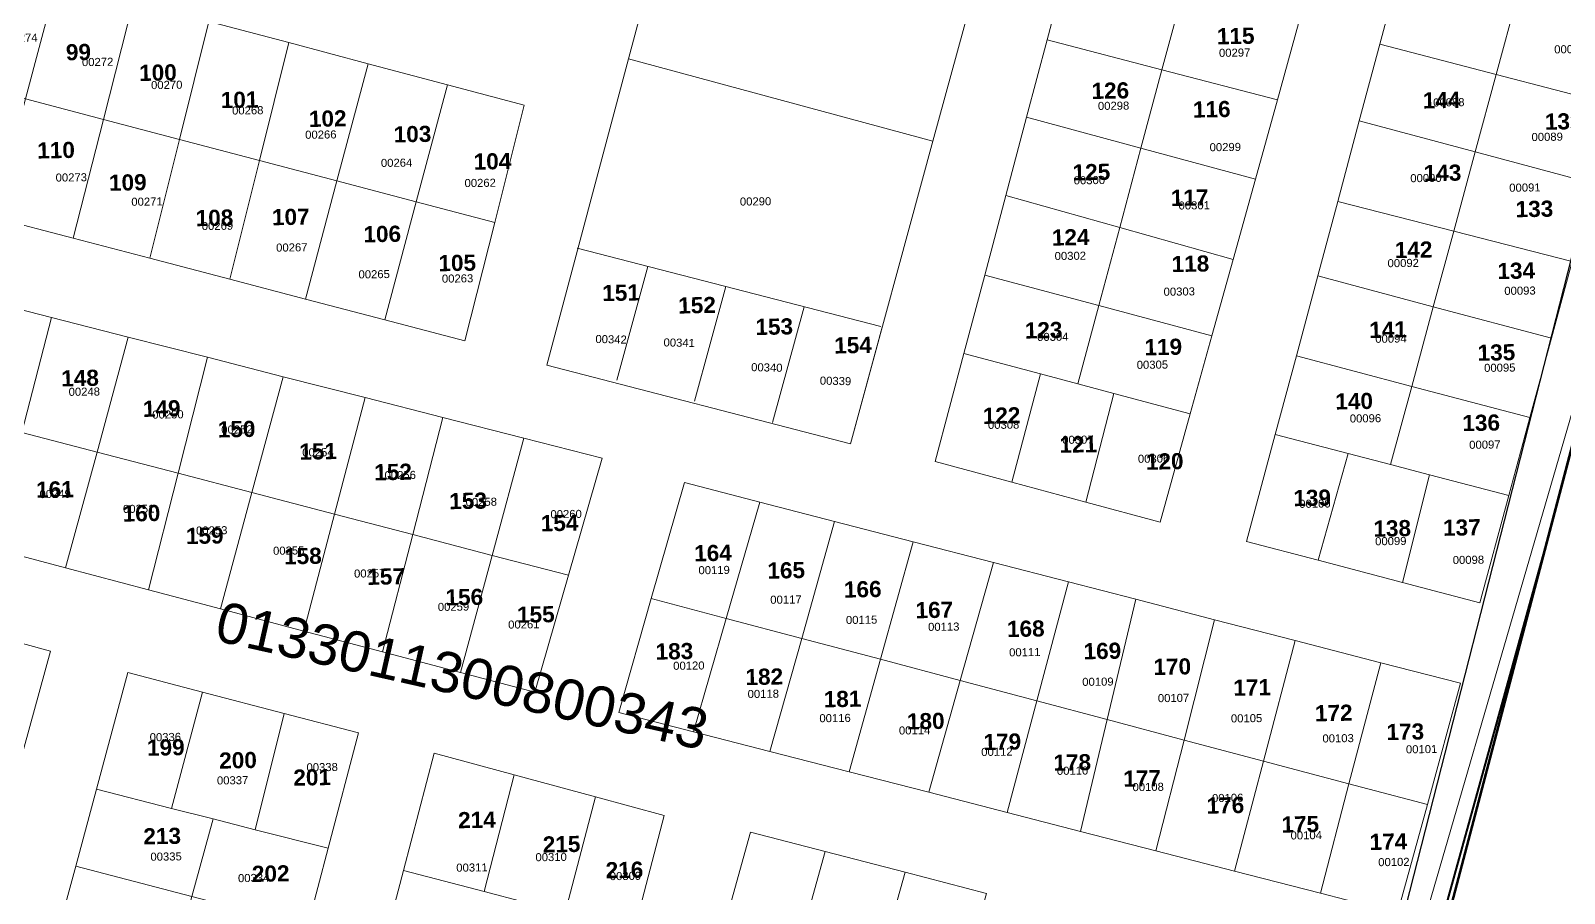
# Model space of a CAD drawing. Header units: metres. Extents: x 251686 to 255059, y 1627526 to 1631912.
# Drawn here: x 254332.1 to 254522, y 1630966.2 to 1631073.2 of the extents above; entities that cross this region are included whole.
import ezdxf
from ezdxf.enums import TextEntityAlignment as Align

# ---------------------------------------------------------------- set-up
doc = ezdxf.new("R2010")
doc.units = ezdxf.units.M
doc.header["$MEASUREMENT"] = 0
for name, color, linetype in [('A_revoir_niveau_0', 7, 'Continuous'), ('limites_parcelles', 7, 'Continuous'), ('limites_sections', 7, 'Continuous'), ('numero_lot', 7, 'Continuous'), ('numero_parcelle', 7, 'Continuous')]:
    doc.layers.add(name, color=color, linetype=linetype)
for name, color, linetype, lineweight in [('ASSIETTE IMMAT', 7, 'Continuous', 0), ('limites_communes_2025', 7, 'Continuous', 0), ('Parcelles_Ruf', 7, 'Continuous', 0), ('Régularisation', 1, 'Continuous', 40)]:
    doc.layers.add(name, color=color, linetype=linetype, lineweight=lineweight)
doc.styles.get("Standard").update_dxf_attribs({"font": 'txt.shx'})
doc.styles.add('Style-Arial', font='arial.ttf')
doc.styles.add('style1', font='')
doc.styles.get('style1').set_extended_font_data('Times New Roman', bold=True)

# ---------------------------------------------------------------- blocks, each defined once
blk = doc.blocks.new('*U76')
at = {"layer": 'Parcelles_Ruf', "color": 7, "lineweight": 0}
for p, q in [((-0.609426, -0.387003), (0.351281, -0.612692)), ((-0.385761, -0.439546), (-0.475327, -0.799694)), ((-0.138472, -0.497639), (-0.228835, -0.860994)), ((0.108818, -0.555733), (0.017657, -0.922295)), ((0.356107, -0.613826), (0.264149, -0.983595)), ((-0.696559, -0.757906), (0.264149, -0.983595))]:
    blk.add_line(p, q, dxfattribs=at)
for points in [[(-0.461289, 0.212286), (-0.274224, 0.98357), (0.696517, 0.754419), (0.50261, -0.024729)], [(-0.696559, -0.757906), (-0.461289, 0.212286), (0.50261, -0.024729), (0.264149, -0.983595)]]:
    blk.add_3dface(points, dxfattribs=at)
at = {"layer": 'Parcelles_Ruf', "color": 7, "linetype": 'Continuous', "lineweight": 0}
for points in [[(0.50261, -0.024729), (0.696517, 0.754419), (-0.274224, 0.98357), (-0.461289, 0.212286)], [(0.264149, -0.983595), (0.50261, -0.024729), (-0.461289, 0.212286), (-0.696559, -0.757906)]]:
    blk.add_3dface(points, dxfattribs=at)

msp = doc.modelspace()

# ---------------------------------------------------------------- linework, layer by layer
at = {"layer": 'A_revoir_niveau_0', "color": 7, "linetype": 'Continuous', "lineweight": 0}
msp.add_line((254462.263042, 1630816.771937, 8.475197), (254517.353513, 1631006.413187, 8.475197), dxfattribs=at)
at = {"layer": 'A_revoir_niveau_0', "color": 7, "linetype": 'Continuous', "lineweight": 0, "elevation": 8.475197, "flags": 128}
msp.add_lwpolyline([(254517.353513, 1631006.413187), (254562.210138, 1631160.72399), (254565.138575, 1631170.320343), (254567.21523, 1631176.051792), (254568.358746, 1631179.028436), (254569.168339, 1631180.960728)], dxfattribs=at)
at = {"layer": 'ASSIETTE IMMAT', "color": 2, "linetype": 'Continuous', "lineweight": 30, "elevation": 0.000046, "flags": 128}
msp.add_lwpolyline([(254366.427243, 1631239.592172), (254359.153785, 1631208.871808), (254551.855096, 1631158.380715), (254480.327428, 1630878.128729), (254484.967352, 1630876.888311), (254484.967352, 1630876.888311), (254483.023, 1630869.4867), (254395.3871, 1630569.1026)], dxfattribs=at)
at = {"layer": 'limites_communes_2025', "color": 3, "lineweight": 80, "flags": 128}
for points in [[(252710.2872, 1631107.3833), (252982.4701, 1631682.9759), (252993.7572, 1631687.3199), (253010.694, 1631729.9757), (253066.3854, 1631842.8952), (253066.3854, 1631842.8952), (253098.7298, 1631912.4498), (253659.0228, 1631648.0069), (253757.0504, 1631605.0124), (254274.3391, 1631378.1314), (254622, 1631294), (254624.2075, 1631293.4301), (254621.5327, 1631279.8563), (254569.5419, 1631182.2248), (254530.2512, 1631049.2714), (254527.2805, 1631037.9628), (254483.023, 1630869.4867), (254395.3871, 1630569.1026), (254353.2541, 1630409.5098), (254309.9852, 1630253.9323), (254287.3632, 1630130.504)], [(254483.023, 1630869.4867), (254527.2805, 1631037.9628), (254530.2512, 1631049.2714)]]:
    msp.add_lwpolyline(points, dxfattribs=at)
at = {"layer": 'limites_parcelles', "color": 7, "lineweight": 0, "flags": 128}
for points in [[(254461.774504, 1631029.395646), (254457.149692, 1631030.627847), (254447.679381, 1631033.14949), (254450.257768, 1631042.880477), (254464.373259, 1631039.096891), (254461.774504, 1631029.395646)], [(254478.388403, 1631035.34205), (254475.709172, 1631025.679797), (254466.258855, 1631028.20169), (254461.774504, 1631029.395646), (254464.373259, 1631039.096891), (254478.388403, 1631035.34205)], [(254486.23994, 1631023.111379), (254488.857942, 1631032.872857), (254503.143386, 1631029.091388), (254500.534633, 1631019.390019), (254495.288247, 1631020.754456), (254486.23994, 1631023.111379)], [(254461.774504, 1631029.395646), (254466.258855, 1631028.20169), (254462.757339, 1631014.71964), (254453.607563, 1631017.195285), (254457.149692, 1631030.627847), (254461.774504, 1631029.395646)], [(254503.143386, 1631029.091388), (254517.789853, 1631025.224431), (254515.190475, 1631015.573173), (254505.349642, 1631018.140192), (254500.534633, 1631019.390019), (254503.143386, 1631029.091388)], [(254495.288247, 1631020.754456), (254500.534633, 1631019.390019), (254505.349642, 1631018.140192), (254502.016584, 1631004.780228), (254491.573548, 1631007.529718), (254495.288247, 1631020.754456)], [(254363.495412, 1630988.545344), (254359.895514, 1630974.132178), (254354.669372, 1630975.476869), (254349.5437, 1630976.782817), (254353.383532, 1630991.198973), (254363.495412, 1630988.545344)], [(254402.029592, 1630978.216938), (254398.268991, 1630963.861763), (254393.263411, 1630965.159209), (254388.257706, 1630966.466652), (254391.986696, 1630980.951419), (254402.029592, 1630978.216938)], [(254352.039628, 1630965.855229), (254337.65446, 1630969.615456), (254340.21522, 1630979.156246), (254349.5437, 1630976.782817), (254354.669372, 1630975.476869), (254352.039628, 1630965.855229)], [(254359.895514, 1630974.132178), (254368.932952, 1630971.845111), (254366.37456, 1630962.114373), (254352.039628, 1630965.855229), (254354.669372, 1630975.476869), (254359.895514, 1630974.132178)], [(254388.257706, 1630966.466652), (254393.263411, 1630965.159209), (254390.740023, 1630955.82886), (254375.822508, 1630959.782428), (254378.246422, 1630969.071542), (254388.257706, 1630966.466652)]]:
    msp.add_lwpolyline(points, close=True, dxfattribs=at)
at = {"layer": 'limites_parcelles', "color": 7, "lineweight": 0}
for points in [[(254406.118961, 1631069.67706), (254414.161697, 1631099.863738), (254452.160291, 1631089.988602), (254443.841369, 1631059.498517)], [(254335.306868, 1631079.343166), (254331.419667, 1631064.716444), (254322.039955, 1631067.189223), (254325.987139, 1631081.816692)], [(254474.778153, 1631077.911991), (254472.208019, 1631068.32109), (254457.983555, 1631072.023328), (254460.542197, 1631081.734071)], [(254344.82729, 1631076.812148), (254341.090297, 1631062.167301), (254331.419667, 1631064.716444), (254335.306868, 1631079.343166)], [(254516.210259, 1631077.348552), (254513.610133, 1631067.757278), (254499.204971, 1631071.517256), (254501.765108, 1631081.108032)], [(254489.124578, 1631074.051292), (254486.502837, 1631064.589733), (254472.208019, 1631068.32109), (254474.778153, 1631077.911991)], [(254350.500126, 1631059.684899), (254341.090297, 1631062.167301), (254344.82729, 1631076.812148), (254354.157141, 1631074.328749)], [(254516.210259, 1631077.348552), (254530.826111, 1631073.531207), (254528.236107, 1631063.93006), (254513.610133, 1631067.757278)], [(254360.421434, 1631057.078888), (254350.500126, 1631059.684899), (254354.157141, 1631074.328749), (254364.068701, 1631071.702619)], [(254373.870168, 1631069.085115), (254370.00184, 1631054.548618), (254360.421434, 1631057.078888), (254364.068701, 1631071.702619)], [(254472.208019, 1631068.32109), (254469.609264, 1631058.619845), (254455.433291, 1631062.442673), (254457.983555, 1631072.023328)], [(254513.610133, 1631067.757278), (254511.020004, 1631058.166127), (254496.653709, 1631062.016579), (254499.204971, 1631071.517256)], [(254383.691504, 1631066.477858), (254379.842921, 1631051.961605), (254370.00184, 1631054.548618), (254373.870168, 1631069.085115)], [(254396.003517, 1631031.705468), (254406.118961, 1631069.67706), (254443.841369, 1631059.498517), (254433.610348, 1631021.975431)], [(254486.502837, 1631064.589733), (254483.785486, 1631054.777023), (254469.609264, 1631058.619845), (254472.208019, 1631068.32109)], [(254393.222048, 1631063.936968), (254389.553665, 1631049.402963), (254379.842921, 1631051.961605), (254383.691504, 1631066.477858)], [(254528.236107, 1631063.93006), (254525.617108, 1631054.248561), (254511.020004, 1631058.166127), (254513.610133, 1631067.757278)], [(254337.334181, 1631047.452224), (254327.523216, 1631050.029614), (254331.419667, 1631064.716444), (254341.090297, 1631062.167301)], [(254466.972264, 1631048.778141), (254452.864527, 1631052.741803), (254455.433291, 1631062.442673), (254469.609264, 1631058.619845)], [(254346.824113, 1631044.960822), (254337.334181, 1631047.452224), (254341.090297, 1631062.167301), (254350.500126, 1631059.684899)], [(254511.020004, 1631058.166127), (254508.36301, 1631048.324173), (254493.978714, 1631052.01442), (254496.653709, 1631062.016579)], [(254356.745297, 1631042.364808), (254346.824113, 1631044.960822), (254350.500126, 1631059.684899), (254360.421434, 1631057.078888)], [(254483.785486, 1631054.777023), (254481.019892, 1631044.823728), (254466.972264, 1631048.778141), (254469.609264, 1631058.619845)], [(254366.114888, 1631039.901902), (254356.745297, 1631042.364808), (254360.421434, 1631057.078888), (254370.00184, 1631054.548618)], [(254525.617108, 1631054.248561), (254523.008106, 1631044.567186), (254508.36301, 1631048.324173), (254511.020004, 1631058.166127)], [(254375.955969, 1631037.314888), (254366.114888, 1631039.901902), (254370.00184, 1631054.548618), (254379.842921, 1631051.961605)], [(254464.373259, 1631039.096891), (254450.257768, 1631042.880477), (254452.864527, 1631052.741803), (254466.972264, 1631048.778141)], [(254389.553665, 1631049.402963), (254385.847037, 1631034.728498), (254375.955969, 1631037.314888), (254379.842921, 1631051.961605)], [(254508.36301, 1631048.324173), (254505.820126, 1631038.953586), (254491.504191, 1631042.774669), (254493.978714, 1631052.01442)], [(254481.019892, 1631044.823728), (254478.388403, 1631035.34205), (254464.373259, 1631039.096891), (254466.972264, 1631048.778141)], [(254523.008106, 1631044.567186), (254520.446972, 1631035.056388), (254505.820126, 1631038.953586), (254508.36301, 1631048.324173)], [(254488.857942, 1631032.872857), (254491.504191, 1631042.774669), (254505.820126, 1631038.953586), (254503.143386, 1631029.091388)], [(254324.816609, 1631040.157045), (254334.666816, 1631037.640137), (254330.964952, 1631023.385682), (254320.923427, 1631026.010192)], [(254334.666816, 1631037.640137), (254344.176119, 1631035.19897), (254340.304302, 1631020.942396), (254330.964952, 1631023.385682)], [(254505.820126, 1631038.953586), (254520.446972, 1631035.056388), (254517.789853, 1631025.224431), (254503.143386, 1631029.091388)], [(254344.176119, 1631035.19897), (254353.996209, 1631032.691686), (254350.33583, 1631018.317762), (254340.304302, 1631020.942396)], [(254353.996209, 1631032.691686), (254363.365052, 1631030.288763), (254359.484608, 1631015.922095), (254350.33583, 1631018.317762)], [(254453.607563, 1631017.195285), (254444.126757, 1631019.756793), (254447.679381, 1631033.14949), (254457.149692, 1631030.627847)], [(254363.365052, 1631030.288763), (254373.516173, 1631027.695616), (254369.726702, 1631013.250091), (254359.484608, 1631015.922095)], [(254475.709172, 1631025.679797), (254471.977095, 1631012.244868), (254462.757339, 1631014.71964), (254466.258855, 1631028.20169)], [(254383.13582, 1631025.225828), (254379.417201, 1631010.711194), (254369.726702, 1631013.250091), (254373.516173, 1631027.695616)], [(254393.146481, 1631022.670924), (254389.238039, 1631008.143926), (254379.417201, 1631010.711194), (254383.13582, 1631025.225828)], [(254330.964952, 1631023.385682), (254340.304302, 1631020.942396), (254336.413736, 1631006.585601), (254327.234343, 1631009.03088)], [(254398.687732, 1631005.67202), (254389.238039, 1631008.143926), (254393.146481, 1631022.670924), (254402.866349, 1631020.182388)], [(254482.695443, 1631009.868765), (254486.23994, 1631023.111379), (254495.288247, 1631020.754456), (254491.573548, 1631007.529718)], [(254340.304302, 1631020.942396), (254350.33583, 1631018.317762), (254346.656328, 1631003.873607), (254336.413736, 1631006.585601)], [(254350.33583, 1631018.317762), (254359.484608, 1631015.922095), (254355.584793, 1631001.505191), (254346.656328, 1631003.873607)], [(254422.391796, 1631014.746438), (254418.24205, 1631000.326419), (254408.952437, 1631002.790322), (254413.052821, 1631017.159732)], [(254505.349642, 1631018.140192), (254515.190475, 1631015.573173), (254511.596864, 1631002.259955), (254502.016584, 1631004.780228)], [(254359.484608, 1631015.922095), (254369.726702, 1631013.250091), (254365.917859, 1630998.75433), (254355.584793, 1631001.505191)], [(254431.660542, 1631012.352267), (254427.592019, 1630997.833272), (254418.24205, 1631000.326419), (254422.391796, 1631014.746438)], [(254369.726702, 1631013.250091), (254379.417201, 1631010.711194), (254375.678962, 1630996.16632), (254365.917859, 1630998.75433)], [(254441.410901, 1631009.824116), (254437.343001, 1630995.255134), (254427.592019, 1630997.833272), (254431.660542, 1631012.352267)], [(254379.417201, 1631010.711194), (254389.238039, 1631008.143926), (254385.319725, 1630993.606806), (254375.678962, 1630996.16632)], [(254441.410901, 1631009.824116), (254451.321589, 1631007.267966), (254447.214573, 1630992.628506), (254437.343001, 1630995.255134)], [(254389.238039, 1631008.143926), (254398.687732, 1631005.67202), (254394.518988, 1630991.171773), (254385.319725, 1630993.606806)], [(254451.321589, 1631007.267966), (254460.64057, 1631004.854424), (254456.714875, 1630990.107236), (254447.214573, 1630992.628506)], [(254460.64057, 1631004.854424), (254468.956461, 1631002.698346), (254465.422778, 1630987.786065), (254456.714875, 1630990.107236)], [(254418.24205, 1631000.326419), (254414.197537, 1630986.287667), (254404.918795, 1630988.681713), (254408.952437, 1631002.790322)], [(254468.956461, 1631002.698346), (254478.726814, 1631000.170443), (254474.953197, 1630985.255172), (254465.422778, 1630987.786065)], [(254427.592019, 1630997.833272), (254423.656854, 1630983.845877), (254414.197537, 1630986.287667), (254418.24205, 1631000.326419)], [(254478.726814, 1631000.170443), (254488.697736, 1630997.595047), (254484.774533, 1630982.647915), (254474.953197, 1630985.255172)], [(254324.549599, 1630999.008601), (254334.542385, 1630996.283495), (254330.563214, 1630981.815608), (254320.431464, 1630984.458992)], [(254437.343001, 1630995.255134), (254433.447326, 1630981.308226), (254423.656854, 1630983.845877), (254427.592019, 1630997.833272)], [(254499.320846, 1630994.837803), (254495.3684, 1630979.830313), (254484.774533, 1630982.647915), (254488.697736, 1630997.595047)], [(254447.214573, 1630992.628506), (254443.337771, 1630978.771822), (254433.447326, 1630981.308226), (254437.343001, 1630995.255134)], [(254505.079392, 1630977.251676), (254495.3684, 1630979.830313), (254499.320846, 1630994.837803), (254509.191546, 1630992.281155)], [(254344.104291, 1630993.633009), (254353.383532, 1630991.198973), (254349.5437, 1630976.782817), (254340.21522, 1630979.156246)], [(254456.714875, 1630990.107236), (254453.027772, 1630976.272915), (254443.337771, 1630978.771822), (254447.214573, 1630992.628506)], [(254465.422778, 1630987.786065), (254462.135939, 1630973.926736), (254453.027772, 1630976.272915), (254456.714875, 1630990.107236)], [(254368.932952, 1630971.845111), (254359.895514, 1630974.132178), (254363.495412, 1630988.545344), (254372.694426, 1630986.130306)], [(254474.953197, 1630985.255172), (254471.464917, 1630971.513318), (254462.135939, 1630973.926736), (254465.422778, 1630987.786065)], [(254484.774533, 1630982.647915), (254481.195032, 1630969.004912), (254471.464917, 1630971.513318), (254474.953197, 1630985.255172)], [(254391.986696, 1630980.951419), (254388.257706, 1630966.466652), (254378.246422, 1630969.071542), (254382.04452, 1630983.627161)], [(254495.3684, 1630979.830313), (254491.827891, 1630966.267787), (254481.195032, 1630969.004912), (254484.774533, 1630982.647915)], [(254505.079392, 1630977.251676), (254501.387554, 1630963.797251), (254491.827891, 1630966.267787), (254495.3684, 1630979.830313)], [(254402.029592, 1630978.216938), (254410.527302, 1630975.913145), (254406.835685, 1630961.638819), (254398.268991, 1630963.861763)], [(254416.332759, 1630956.16786), (254421.241788, 1630973.846957), (254430.510783, 1630971.432792), (254425.591632, 1630953.763567)], [(254440.401726, 1630968.856398), (254435.452459, 1630951.196797), (254425.591632, 1630953.763567), (254430.510783, 1630971.432792)], [(254352.039628, 1630965.855229), (254349.381138, 1630956.133242), (254335.045957, 1630959.894093), (254337.65446, 1630969.615456)], [(254450.463246, 1630966.232137), (254445.383516, 1630948.610905), (254435.452459, 1630951.196797), (254440.401726, 1630968.856398)]]:
    msp.add_3dface(points, dxfattribs=at)
at = {"layer": 'limites_sections', "color": 112, "linetype": 'Continuous', "lineweight": 40, "flags": 128}
msp.add_lwpolyline([(254391.230315, 1631349.844579), (254616.78469, 1631295.262067), (254601.919049, 1631243.024587), (254569.5419, 1631182.2248), (254530.2512, 1631049.2714), (254527.2805, 1631037.9628), (254483.023, 1630869.4867), (254450.47436, 1630757.921759), (254242.098307, 1630809.467069), (254373.700701, 1631270.312536), (254391.230315, 1631349.844579)], close=True, dxfattribs=at)
at = {"layer": 'Régularisation', "color": 4, "linetype": 'Continuous', "lineweight": 40, "flags": 128}
msp.add_lwpolyline([(254519.980577, 1631010.174006), (254478.637086, 1630860.935062), (254480.381181, 1630860.431503)], dxfattribs=at)

# ---------------------------------------------------------------- block references
at = {"layer": 'limites_parcelles', "color": 7, "lineweight": 0, "xscale": 39.362348, "yscale": 39.362348, "zscale": 39.362348, "rotation": 358.71413}
msp.add_blockref('*U76', (254424.084272, 1631060.915622), dxfattribs=at)

# ---------------------------------------------------------------- texts
at = {"layer": 'limites_parcelles', "color": 1, "linetype": 'Continuous', "lineweight": 40, "insert": (254355.779522, 1631002.511154), "char_height": 5, "attachment_point": 1, "rotation": 347.31063784, "line_spacing_factor": 0.6}
msp.add_mtext('\\fArial|b0|i0|c00|p39;0133011300800343', dxfattribs=at)
at = {"layer": 'numero_lot', "color": 7, "linetype": 'Continuous', "lineweight": 13, "char_height": 2, "attachment_point": 7, "rotation": 1.05590659, "line_spacing_factor": 0.72, "style": 'style1'}
for s, insert in [('\\fArial|b1|i0|c00|p39;115', (254479.028701, 1631071.447442)), ('\\fArial|b1|i0|c00|p39;99', (254336.457902, 1631069.46482)), ('\\fArial|b1|i0|c00|p39;100', (254345.530436, 1631066.905894)), ('\\fArial|b1|i0|c00|p39;126', (254463.49745, 1631064.676595)), ('\\fArial|b1|i0|c00|p39;101', (254355.640401, 1631063.537743)), ('\\fArial|b1|i0|c00|p39;116', (254476.059853, 1631062.366708)), ('\\fArial|b1|i0|c00|p39;144', (254504.53227, 1631063.52174)), ('\\fArial|b1|i0|c00|p39;102', (254366.559307, 1631061.207371)), ('\\fArial|b1|i0|c00|p39;132', (254519.65272, 1631060.862022)), ('\\fArial|b1|i0|c00|p39;103', (254377.062216, 1631059.282892)), ('\\fArial|b1|i0|c00|p39;110', (254332.911166, 1631057.293794)), ('\\fArial|b1|i0|c00|p39;104', (254386.966744, 1631055.91218)), ('\\fArial|b1|i0|c00|p39;125', (254461.157721, 1631054.576006)), ('\\fArial|b1|i0|c00|p39;143', (254504.644979, 1631054.479416)), ('\\fArial|b1|i0|c00|p39;109', (254341.796193, 1631053.293756)), ('\\fArial|b1|i0|c00|p39;117', (254473.319496, 1631051.438969)), ('\\fArial|b1|i0|c00|p39;108', (254352.535278, 1631048.90575)), ('\\fArial|b1|i0|c00|p39;107', (254361.985385, 1631049.023541)), ('\\fArial|b1|i0|c00|p39;133', (254516.030821, 1631050.011383)), ('\\fArial|b1|i0|c00|p39;106', (254373.312604, 1631046.903798)), ('\\fArial|b1|i0|c00|p39;124', (254458.586939, 1631046.52793)), ('\\fArial|b1|i0|c00|p39;142', (254501.064943, 1631044.979985)), ('\\fArial|b1|i0|c00|p39;105', (254382.603382, 1631043.319896)), ('\\fArial|b1|i0|c00|p39;118', (254473.421958, 1631043.218675)), ('\\fArial|b1|i0|c00|p39;134', (254513.778112, 1631042.348988)), ('\\fArial|b1|i0|c00|p39;151', (254402.900935, 1631039.626406)), ('\\fArial|b1|i0|c00|p39;152', (254412.305403, 1631038.07778)), ('\\fArial|b1|i0|c00|p39;153', (254421.869124, 1631035.41866)), ('\\fArial|b1|i0|c00|p39;123', (254455.237956, 1631034.975987)), ('\\fArial|b1|i0|c00|p39;141', (254497.900904, 1631035.074661)), ('\\fArial|b1|i0|c00|p39;154', (254431.625211, 1631033.124196)), ('\\fArial|b1|i0|c00|p39;119', (254470.057605, 1631032.899775)), ('\\fArial|b1|i0|c00|p39;135', (254511.321356, 1631032.217578)), ('\\fArial|b1|i0|c00|p39;148', (254335.882932, 1631029.050832)), ('\\fArial|b1|i0|c00|p39;140', (254493.696871, 1631026.184071)), ('\\fArial|b1|i0|c00|p39;149', (254345.998021, 1631025.271666)), ('\\fArial|b1|i0|c00|p39;122', (254450.02723, 1631024.428534)), ('\\fArial|b1|i0|c00|p39;150', (254355.275991, 1631022.715301)), ('\\fArial|b1|i0|c00|p39;136', (254509.433998, 1631023.502677)), ('\\fArial|b1|i0|c00|p39;121', (254459.523446, 1631020.847193)), ('\\fArial|b1|i0|c00|p39;151', (254365.378272, 1631019.963672)), ('\\fArial|b1|i0|c00|p39;120', (254470.234353, 1631018.719768)), ('\\fArial|b1|i0|c00|p39;152', (254374.656243, 1631017.407307)), ('\\fArial|b1|i0|c00|p39;161', (254332.767563, 1631015.240868)), ('\\fArial|b1|i0|c00|p39;153', (254383.947021, 1631013.823405)), ('\\fArial|b1|i0|c00|p39;139', (254488.504077, 1631014.198066)), ('\\fArial|b1|i0|c00|p39;160', (254343.488717, 1631012.291414)), ('\\fArial|b1|i0|c00|p39;154', (254395.281925, 1631011.08714)), ('\\fArial|b1|i0|c00|p39;159', (254351.331189, 1631009.511617)), ('\\fArial|b1|i0|c00|p39;138', (254498.413728, 1631010.416339)), ('\\fArial|b1|i0|c00|p39;137', (254507.042087, 1631010.523888)), ('\\fArial|b1|i0|c00|p39;158', (254363.485279, 1631006.991101)), ('\\fArial|b1|i0|c00|p39;164', (254414.282809, 1631007.367346)), ('\\fArial|b1|i0|c00|p39;165', (254423.350219, 1631005.219436)), ('\\fArial|b1|i0|c00|p39;157', (254373.790435, 1631004.44754)), ('\\fArial|b1|i0|c00|p39;156', (254383.47928, 1631001.896297)), ('\\fArial|b1|i0|c00|p39;166', (254432.831065, 1631002.871139)), ('\\fArial|b1|i0|c00|p39;155', (254392.341254, 1630999.745825)), ('\\fArial|b1|i0|c00|p39;167', (254441.698162, 1631000.309653)), ('\\fArial|b1|i0|c00|p39;168', (254453.027942, 1630997.984402)), ('\\fArial|b1|i0|c00|p39;183', (254409.50345, 1630995.180956)), ('\\fArial|b1|i0|c00|p39;169', (254462.513911, 1630995.225091)), ('\\fArial|b1|i0|c00|p39;182', (254420.638039, 1630992.031115)), ('\\fArial|b1|i0|c00|p39;170', (254471.167886, 1630993.277566)), ('\\fArial|b1|i0|c00|p39;171', (254481.062168, 1630990.728883)), ('\\fArial|b1|i0|c00|p39;181', (254430.329446, 1630989.274365)), ('\\fArial|b1|i0|c00|p39;180', (254440.637164, 1630986.525296)), ('\\fArial|b1|i0|c00|p39;172', (254491.169572, 1630987.566239)), ('\\fArial|b1|i0|c00|p39;173', (254500.034107, 1630985.21026)), ('\\fArial|b1|i0|c00|p39;199', (254346.506911, 1630983.267248)), ('\\fArial|b1|i0|c00|p39;179', (254450.120571, 1630983.971492)), ('\\fArial|b1|i0|c00|p39;200', (254355.449976, 1630981.675679)), ('\\fArial|b1|i0|c00|p39;178', (254458.782231, 1630981.407445)), ('\\fArial|b1|i0|c00|p39;201', (254364.634413, 1630979.55859)), ('\\fArial|b1|i0|c00|p39;177', (254467.436205, 1630979.45992)), ('\\fArial|b1|i0|c00|p39;176', (254477.751608, 1630976.094329)), ('\\fArial|b1|i0|c00|p39;214', (254385.04121, 1630974.314776)), ('\\fArial|b1|i0|c00|p39;175', (254487.027017, 1630973.743472)), ('\\fArial|b1|i0|c00|p39;213', (254346.056809, 1630972.279967)), ('\\fArial|b1|i0|c00|p39;215', (254395.528676, 1630971.27432)), ('\\fArial|b1|i0|c00|p39;174', (254497.943361, 1630971.618607)), ('\\fArial|b1|i0|c00|p39;202', (254359.499583, 1630967.632033)), ('\\fArial|b1|i0|c00|p39;216', (254403.317575, 1630968.082777))]:
    msp.add_mtext(s, dxfattribs=dict(at, insert=insert))
at = {"layer": 'numero_parcelle', "color": 5, "lineweight": 0, "style": 'Style-Arial'}
for s, rotation, p in [('00274', 0.71413, (254329.046815, 1631072.776977)), ('00272', 0.71413, (254338.425982, 1631069.777236)), ('00297', 0.71413, (254479.265543, 1631070.927864)), ('00087', 0.71413, (254520.790432, 1631071.355748)), ('00270', 0.71413, (254346.983777, 1631066.931291)), ('00298', 0.71413, (254464.269659, 1631064.343617)), ('00088', 0.71413, (254505.794548, 1631064.7715)), ('00268', 0.71413, (254357.020449, 1631063.775712)), ('00266', 0.71413, (254366.071885, 1631060.771886)), ('00089', 0.71413, (254517.97578, 1631060.494413)), ('00299', 0.71413, (254478.103612, 1631059.225682)), ('00264', 0.71413, (254375.457184, 1631057.280119)), ('00273', 0.71413, (254335.162663, 1631055.465592)), ('00262', 0.71413, (254385.81341, 1631054.784659)), ('00300', 0.71413, (254461.270698, 1631055.120326)), ('00090', 0.71413, (254502.961497, 1631055.386243)), ('00091', 0.71413, (254515.216214, 1631054.207442)), ('00271', 0.71413, (254344.54183, 1631052.465851)), ('00290', 0.71413, (254419.920554, 1631052.491826)), ('00301', 0.71413, (254474.256946, 1631052.001511)), ('00269', 0.71413, (254353.265535, 1631049.45794)), ('00267', 0.71413, (254362.476747, 1631046.784174)), ('00302', 0.71413, (254458.90876, 1631045.74094)), ('00265', 0.71413, (254372.679329, 1631043.466629)), ('00092', 0.71413, (254500.142756, 1631044.852925)), ('00263', 0.71413, (254383.011023, 1631042.939272)), ('00303', 0.71413, (254472.402958, 1631041.316185)), ('00093', 0.71413, (254514.607881, 1631041.424476)), ('00304', 0.71413, (254456.739347, 1631035.707819)), ('00342', 358.71413, (254402.044528, 1631035.465372)), ('00341', 358.71413, (254410.481431, 1631035.044699)), ('00094', 0.71413, (254498.620627, 1631035.484008)), ('00340', 358.71413, (254421.334543, 1631031.976133)), ('00305', 0.71413, (254469.074222, 1631032.252817)), ('00095', 0.71413, (254512.104604, 1631031.879295)), ('00339', 358.71413, (254429.844614, 1631030.308654)), ('00248', 0.71413, (254336.774101, 1631028.907026)), ('00250', 0.71413, (254347.134415, 1631026.083548)), ('00252', 0.71413, (254355.679945, 1631024.221655)), ('00308', 0.71413, (254450.647387, 1631024.805633)), ('00096', 0.71413, (254495.465978, 1631025.60264)), ('00307', 0.71413, (254459.848378, 1631022.95191)), ('00097', 0.71413, (254510.256789, 1631022.342284)), ('00254', 0.71413, (254365.712528, 1631021.394093)), ('00306', 0.71413, (254469.219367, 1631020.608204)), ('00256', 0.71413, (254375.908977, 1631018.568573)), ('00249', 0.71413, (254333.162609, 1631016.231383)), ('00258', 0.71413, (254385.947693, 1631015.248985)), ('00100', 0.71413, (254489.206064, 1631015.026429)), ('00251', 0.71413, (254343.510657, 1631014.391958)), ('00260', 0.71413, (254396.455518, 1631013.739619)), ('00253', 0.71413, (254352.558004, 1631011.716149)), ('00255', 0.71413, (254362.094903, 1631009.210476)), ('00099', 0.71413, (254498.605674, 1631010.386602)), ('00098', 0.71413, (254508.218854, 1631008.06238)), ('00257', 0.71413, (254372.127487, 1631006.382914)), ('00119', 0.71413, (254414.789511, 1631006.799341)), ('00259', 0.71413, (254382.504155, 1631002.247368)), ('00117', 0.71413, (254423.685259, 1631003.137438)), ('00261', 0.71413, (254391.217639, 1631000.0595)), ('00115', 0.71413, (254433.058292, 1631000.629723)), ('00113', 0.71413, (254443.230209, 1630999.772307)), ('00111', 0.71413, (254453.266881, 1630996.616727)), ('00120', 0.71413, (254411.659394, 1630994.949869)), ('00109', 0.71413, (254462.326494, 1630992.956867)), ('00118', 0.71413, (254420.880827, 1630991.45606)), ('00107', 0.71413, (254471.693395, 1630990.941178)), ('00116', 0.71413, (254429.768398, 1630988.450191)), ('00105', 0.71413, (254480.738697, 1630988.429378)), ('00114', 0.71413, (254439.620761, 1630986.932656)), ('00336', 0.71413, (254346.814504, 1630986.098247)), ('00112', 0.71413, (254449.815166, 1630984.271145)), ('00103', 0.71413, (254492.078115, 1630985.946173)), ('00101', 0.71413, (254502.420031, 1630984.598773)), ('00338', 0.71413, (254366.238981, 1630982.368419)), ('00337', 0.71413, (254355.146381, 1630980.740838)), ('00110', 0.71413, (254459.186155, 1630981.927438)), ('00108', 0.71413, (254468.553056, 1630979.911749)), ('00106', 0.71413, (254478.403375, 1630978.558222)), ('00104', 0.71413, (254488.130715, 1630973.92248)), ('00335', 0.71413, (254346.905773, 1630971.288178)), ('00310', 0.71413, (254394.598766, 1630971.226514)), ('00311', 0.71413, (254384.790353, 1630969.930063)), ('00102', 0.71413, (254498.988758, 1630970.613104)), ('00334', 0.71413, (254357.755639, 1630968.634837)), ('00309', 0.71413, (254403.80589, 1630968.880765))]:
    msp.add_text(s, height=1, rotation=rotation, dxfattribs=at).set_placement(p, align=Align.TOP_LEFT)

doc.saveas('drawing.dxf')
